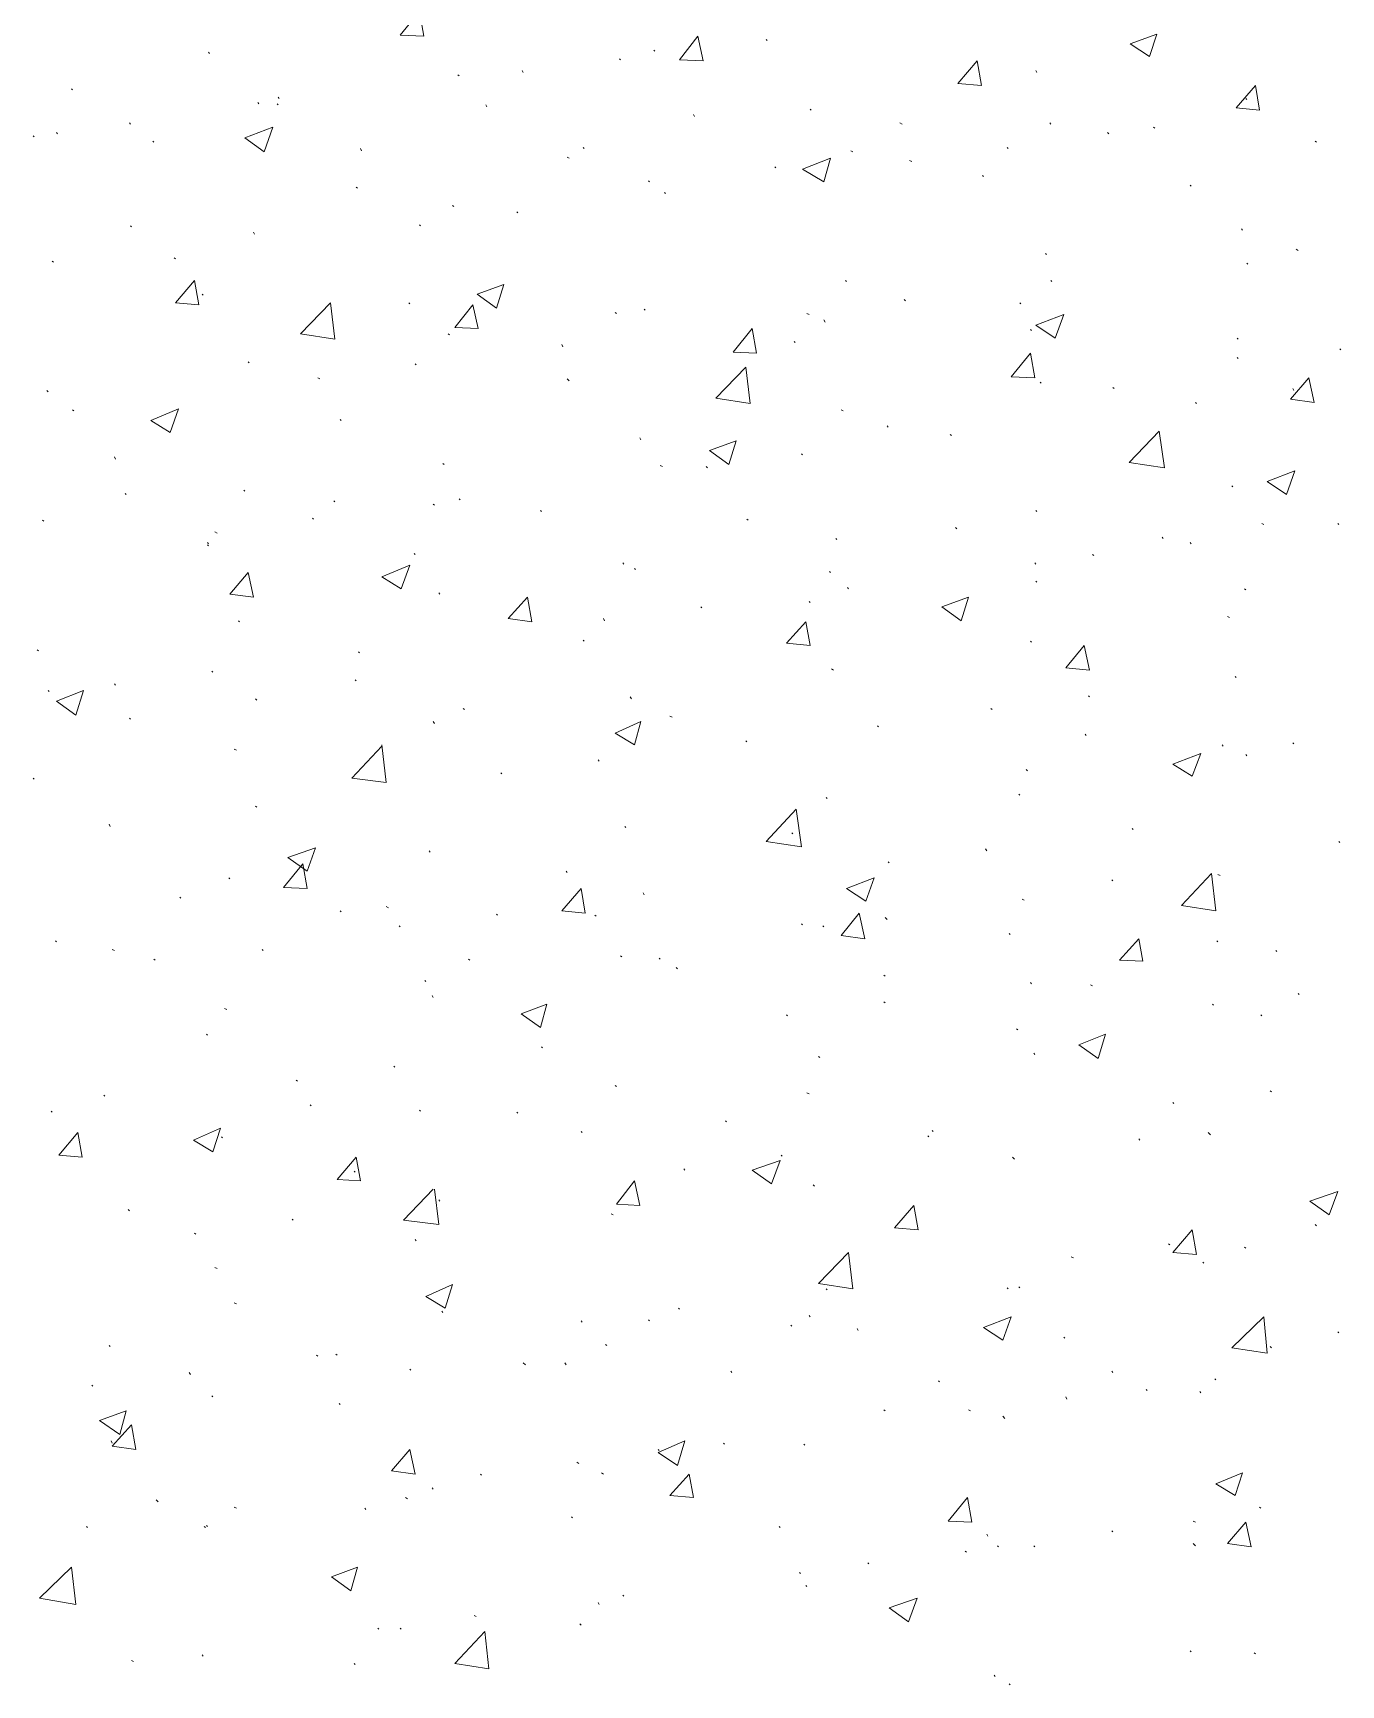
# Model space of a CAD drawing. Header units: millimetres. Extents: x 2928 to 3112, y 1220 to 1280.
# Drawn here: x 2951.351 to 2953.388, y 1255.539 to 1258.111 of the extents above; entities that cross this region are included whole.
import ezdxf

# ---------------------------------------------------------------- set-up
doc = ezdxf.new("R2010")
doc.units = ezdxf.units.MM

msp = doc.modelspace()

# ---------------------------------------------------------------- linework, layer by layer
at = {"color": 92, "linetype": 'Continuous', "lineweight": 13, "true_color": 0x00b800}
for points in [[(2951.92314, 1258.1072), (2951.95314, 1258.14386), (2951.95314, 1258.14386)], [(2951.9598, 1258.10553), (2951.95314, 1258.14386), (2951.95314, 1258.14386)], [(2951.92314, 1258.1072), (2951.9598, 1258.10553), (2951.9598, 1258.10553)], [(2952.35814, 1258.06886), (2952.38648, 1258.10553), (2952.38648, 1258.10553)], [(2952.39481, 1258.06719), (2952.38648, 1258.10553), (2952.38648, 1258.10553)], [(2953.05982, 1258.09386), (2953.10149, 1258.10886), (2953.10149, 1258.10886)], [(2953.08982, 1258.07386), (2953.10149, 1258.10886), (2953.10149, 1258.10886)], [(2951.62646, 1258.07886), (2951.6248, 1258.08053), (2951.6248, 1258.08053)], [(2952.31981, 1258.08219), (2952.31814, 1258.08386), (2952.31814, 1258.08386)], [(2952.49481, 1258.09886), (2952.49314, 1258.10053), (2952.49314, 1258.10053)], [(2953.05982, 1258.09386), (2953.08982, 1258.07386), (2953.08982, 1258.07386)], [(2952.1148, 1258.04886), (2952.11314, 1258.05219), (2952.11314, 1258.05219)], [(2952.26647, 1258.06886), (2952.26481, 1258.07053), (2952.26481, 1258.07053)], [(2952.35814, 1258.06886), (2952.39481, 1258.06719), (2952.39481, 1258.06719)], [(2952.79148, 1258.03219), (2952.82148, 1258.06719), (2952.82148, 1258.06719)], [(2952.82815, 1258.02886), (2952.82148, 1258.06719), (2952.82148, 1258.06719)], [(2952.91482, 1258.04886), (2952.91315, 1258.05219), (2952.91315, 1258.05219)], [(2952.0148, 1258.04386), (2952.01314, 1258.04553), (2952.01314, 1258.04553)], [(2952.79148, 1258.03219), (2952.82815, 1258.02886), (2952.82815, 1258.02886)], [(2953.22482, 1257.99386), (2953.25482, 1258.02886), (2953.25482, 1258.02886)], [(2953.26149, 1257.99053), (2953.25482, 1258.02886), (2953.25482, 1258.02886)], [(2951.41313, 1258.02219), (2951.41146, 1258.02386), (2951.41146, 1258.02386)], [(2951.70313, 1258.00053), (2951.70147, 1258.00219), (2951.70147, 1258.00219)], [(2951.73313, 1257.99886), (2951.73147, 1258.00053), (2951.73147, 1258.00053)], [(2951.7348, 1258.00886), (2951.73313, 1258.01053), (2951.73313, 1258.01053)], [(2953.24149, 1258.00719), (2953.23982, 1258.00886), (2953.23982, 1258.00886)], [(2952.05814, 1257.99553), (2952.05647, 1257.99886), (2952.05647, 1257.99886)], [(2952.38148, 1257.98053), (2952.37981, 1257.98386), (2952.37981, 1257.98386)], [(2952.56314, 1257.99053), (2952.56148, 1257.99219), (2952.56148, 1257.99219)], [(2953.22482, 1257.99386), (2953.26149, 1257.99053), (2953.26149, 1257.99053)], [(2951.35313, 1257.94886), (2951.35146, 1257.95053), (2951.35146, 1257.95053)], [(2951.38979, 1257.95386), (2951.38813, 1257.95553), (2951.38813, 1257.95553)], [(2951.50313, 1257.96886), (2951.50146, 1257.97053), (2951.50146, 1257.97053)], [(2951.68147, 1257.94719), (2951.7248, 1257.96386), (2951.7248, 1257.96386)], [(2951.71147, 1257.92553), (2951.7248, 1257.96386), (2951.7248, 1257.96386)], [(2952.70481, 1257.96886), (2952.70148, 1257.97053), (2952.70148, 1257.97053)], [(2952.93648, 1257.96886), (2952.93482, 1257.97053), (2952.93482, 1257.97053)], [(2953.02648, 1257.95386), (2953.02482, 1257.95553), (2953.02482, 1257.95553)], [(2953.09815, 1257.96219), (2953.09649, 1257.96386), (2953.09649, 1257.96386)], [(2951.5398, 1257.94053), (2951.53813, 1257.94219), (2951.53813, 1257.94219)], [(2951.68147, 1257.94719), (2951.71147, 1257.92553), (2951.71147, 1257.92553)], [(2951.86313, 1257.92719), (2951.86147, 1257.93053), (2951.86147, 1257.93053)], [(2952.20981, 1257.93053), (2952.20814, 1257.93219), (2952.20814, 1257.93219)], [(2952.62815, 1257.92553), (2952.62481, 1257.92719), (2952.62481, 1257.92719)], [(2952.86982, 1257.93053), (2952.86815, 1257.93219), (2952.86815, 1257.93219)], [(2953.34982, 1257.94053), (2953.34816, 1257.94219), (2953.34816, 1257.94219)], [(2952.18647, 1257.91553), (2952.18314, 1257.91719), (2952.18314, 1257.91719)], [(2952.50814, 1257.90053), (2952.50648, 1257.90219), (2952.50648, 1257.90219)], [(2952.54981, 1257.89886), (2952.59314, 1257.91553), (2952.59314, 1257.91553)], [(2952.54981, 1257.89886), (2952.58314, 1257.87886), (2952.58314, 1257.87886)], [(2952.58314, 1257.87886), (2952.59314, 1257.91553), (2952.59314, 1257.91553)], [(2952.71981, 1257.91053), (2952.71648, 1257.91219), (2952.71648, 1257.91219)], [(2952.31147, 1257.87886), (2952.30981, 1257.88053), (2952.30981, 1257.88053)], [(2952.83148, 1257.88719), (2952.82982, 1257.88886), (2952.82982, 1257.88886)], [(2953.15482, 1257.87219), (2953.15315, 1257.87386), (2953.15315, 1257.87386)], [(2951.85647, 1257.86886), (2951.8548, 1257.87053), (2951.8548, 1257.87053)], [(2952.33647, 1257.86052), (2952.33481, 1257.86219), (2952.33481, 1257.86219)], [(2952.00647, 1257.84052), (2952.0048, 1257.84219), (2952.0048, 1257.84219)], [(2952.10647, 1257.83052), (2952.1048, 1257.83219), (2952.1048, 1257.83219)], [(2951.5048, 1257.80886), (2951.50313, 1257.81052), (2951.50313, 1257.81052)], [(2951.69647, 1257.79719), (2951.6948, 1257.80052), (2951.6948, 1257.80052)], [(2951.9548, 1257.81052), (2951.95314, 1257.81219), (2951.95314, 1257.81219)], [(2953.23482, 1257.80386), (2953.23315, 1257.80552), (2953.23315, 1257.80552)], [(2953.32149, 1257.77219), (2953.31816, 1257.77386), (2953.31816, 1257.77386)], [(2951.38313, 1257.75386), (2951.38146, 1257.75552), (2951.38146, 1257.75552)], [(2951.57313, 1257.75886), (2951.57146, 1257.76052), (2951.57146, 1257.76052)], [(2952.92982, 1257.76552), (2952.92815, 1257.76719), (2952.92815, 1257.76719)], [(2953.24315, 1257.75052), (2953.24149, 1257.75219), (2953.24149, 1257.75219)], [(2951.57313, 1257.69052), (2951.60313, 1257.72552), (2951.60313, 1257.72552)], [(2951.6098, 1257.68719), (2951.60313, 1257.72552), (2951.60313, 1257.72552)], [(2952.04314, 1257.70386), (2952.0848, 1257.71886), (2952.0848, 1257.71886)], [(2952.07314, 1257.68219), (2952.0848, 1257.71886), (2952.0848, 1257.71886)], [(2952.61815, 1257.72386), (2952.61648, 1257.72552), (2952.61648, 1257.72552)], [(2952.93815, 1257.72386), (2952.93648, 1257.72552), (2952.93648, 1257.72552)], [(2951.61646, 1257.70219), (2951.6148, 1257.70386), (2951.6148, 1257.70386)], [(2952.04314, 1257.70386), (2952.07314, 1257.68219), (2952.07314, 1257.68219)], [(2952.70981, 1257.69386), (2952.70815, 1257.69552), (2952.70815, 1257.69552)], [(2951.57313, 1257.69052), (2951.6098, 1257.68719), (2951.6098, 1257.68719)], [(2951.76813, 1257.64219), (2951.8148, 1257.69052), (2951.8148, 1257.69052)], [(2951.82147, 1257.63386), (2951.8148, 1257.69052), (2951.8148, 1257.69052)], [(2951.93814, 1257.68886), (2951.93647, 1257.69052), (2951.93647, 1257.69052)], [(2952.00814, 1257.65219), (2952.03647, 1257.68719), (2952.03647, 1257.68719)], [(2952.0448, 1257.65052), (2952.03647, 1257.68719), (2952.03647, 1257.68719)], [(2952.25981, 1257.67386), (2952.25814, 1257.67552), (2952.25814, 1257.67552)], [(2952.30481, 1257.67886), (2952.30314, 1257.68052), (2952.30314, 1257.68052)], [(2952.55981, 1257.67219), (2952.55648, 1257.67386), (2952.55648, 1257.67386)], [(2952.88982, 1257.68886), (2952.88815, 1257.69052), (2952.88815, 1257.69052)], [(2952.91315, 1257.65552), (2952.95648, 1257.67219), (2952.95648, 1257.67219)], [(2952.94315, 1257.63552), (2952.95648, 1257.67219), (2952.95648, 1257.67219)], [(2951.76813, 1257.64219), (2951.82147, 1257.63386), (2951.82147, 1257.63386)], [(2951.9998, 1257.64052), (2951.99814, 1257.64219), (2951.99814, 1257.64219)], [(2952.00814, 1257.65219), (2952.0448, 1257.65052), (2952.0448, 1257.65052)], [(2952.44148, 1257.61385), (2952.47148, 1257.65052), (2952.47148, 1257.65052)], [(2952.47814, 1257.61219), (2952.47148, 1257.65052), (2952.47148, 1257.65052)], [(2952.58481, 1257.66052), (2952.58314, 1257.66386), (2952.58314, 1257.66386)], [(2952.90648, 1257.64719), (2952.90482, 1257.64886), (2952.90482, 1257.64886)], [(2952.91315, 1257.65552), (2952.94315, 1257.63552), (2952.94315, 1257.63552)], [(2952.17647, 1257.62219), (2952.17481, 1257.62552), (2952.17481, 1257.62552)], [(2952.53814, 1257.62885), (2952.53648, 1257.63052), (2952.53648, 1257.63052)], [(2953.22815, 1257.63386), (2953.22649, 1257.63552), (2953.22649, 1257.63552)], [(2953.38816, 1257.61719), (2953.38649, 1257.61885), (2953.38649, 1257.61885)], [(2951.68813, 1257.59719), (2951.68647, 1257.59885), (2951.68647, 1257.59885)], [(2951.94814, 1257.59385), (2951.94647, 1257.59552), (2951.94647, 1257.59552)], [(2952.41481, 1257.54219), (2952.46148, 1257.59052), (2952.46148, 1257.59052)], [(2952.44148, 1257.61385), (2952.47814, 1257.61219), (2952.47814, 1257.61219)], [(2952.46814, 1257.53385), (2952.46148, 1257.59052), (2952.46148, 1257.59052)], [(2952.87482, 1257.57552), (2952.90482, 1257.61219), (2952.90482, 1257.61219)], [(2952.91148, 1257.57385), (2952.90482, 1257.61219), (2952.90482, 1257.61219)], [(2953.22815, 1257.60385), (2953.22649, 1257.60552), (2953.22649, 1257.60552)], [(2951.79813, 1257.57219), (2951.7948, 1257.57385), (2951.7948, 1257.57385)], [(2952.18647, 1257.56885), (2952.18314, 1257.57219), (2952.18314, 1257.57219)], [(2952.87482, 1257.57552), (2952.91148, 1257.57385), (2952.91148, 1257.57385)], [(2952.92148, 1257.56552), (2952.91982, 1257.56719), (2952.91982, 1257.56719)], [(2953.30982, 1257.54052), (2953.33816, 1257.57385), (2953.33816, 1257.57385)], [(2953.34649, 1257.53552), (2953.33816, 1257.57385), (2953.33816, 1257.57385)], [(2951.37479, 1257.55219), (2951.37313, 1257.55385), (2951.37313, 1257.55385)], [(2952.41481, 1257.54219), (2952.46814, 1257.53385), (2952.46814, 1257.53385)], [(2953.03482, 1257.55719), (2953.03315, 1257.55885), (2953.03315, 1257.55885)], [(2953.30982, 1257.54052), (2953.34649, 1257.53552), (2953.34649, 1257.53552)], [(2953.31482, 1257.55385), (2953.31316, 1257.55719), (2953.31316, 1257.55719)], [(2951.41479, 1257.52219), (2951.41313, 1257.52385), (2951.41313, 1257.52385)], [(2951.5348, 1257.50719), (2951.57813, 1257.52552), (2951.57813, 1257.52552)], [(2951.5648, 1257.48885), (2951.57813, 1257.52552), (2951.57813, 1257.52552)], [(2952.61315, 1257.52219), (2952.60981, 1257.52385), (2952.60981, 1257.52385)], [(2953.16315, 1257.53385), (2953.16149, 1257.53552), (2953.16149, 1257.53552)], [(2951.5348, 1257.50719), (2951.5648, 1257.48885), (2951.5648, 1257.48885)], [(2951.83147, 1257.50719), (2951.8298, 1257.50885), (2951.8298, 1257.50885)], [(2952.68315, 1257.49719), (2952.68148, 1257.49885), (2952.68148, 1257.49885)], [(2953.05815, 1257.44219), (2953.10482, 1257.49052), (2953.10482, 1257.49052)], [(2953.11315, 1257.43385), (2953.10482, 1257.49052), (2953.10482, 1257.49052)], [(2952.29814, 1257.47719), (2952.29647, 1257.48052), (2952.29647, 1257.48052)], [(2952.40481, 1257.46052), (2952.44648, 1257.47552), (2952.44648, 1257.47552)], [(2952.40481, 1257.46052), (2952.43481, 1257.43885), (2952.43481, 1257.43885)], [(2952.43481, 1257.43885), (2952.44648, 1257.47552), (2952.44648, 1257.47552)], [(2952.78148, 1257.48385), (2952.77981, 1257.48552), (2952.77981, 1257.48552)], [(2951.4798, 1257.44719), (2951.47813, 1257.45052), (2951.47813, 1257.45052)], [(2951.99147, 1257.43885), (2951.9898, 1257.44052), (2951.9898, 1257.44052)], [(2952.33147, 1257.43552), (2952.32814, 1257.43719), (2952.32814, 1257.43719)], [(2952.40148, 1257.43385), (2952.39981, 1257.43552), (2952.39981, 1257.43552)], [(2952.54981, 1257.45385), (2952.54814, 1257.45552), (2952.54814, 1257.45552)], [(2953.05815, 1257.44219), (2953.11315, 1257.43385), (2953.11315, 1257.43385)], [(2953.27315, 1257.41219), (2953.31649, 1257.42885), (2953.31649, 1257.42885)], [(2953.27315, 1257.41219), (2953.30316, 1257.39218), (2953.30316, 1257.39218)], [(2953.30316, 1257.39218), (2953.31649, 1257.42885), (2953.31649, 1257.42885)], [(2951.49646, 1257.39218), (2951.4948, 1257.39385), (2951.4948, 1257.39385)], [(2951.68147, 1257.39719), (2951.6798, 1257.39885), (2951.6798, 1257.39885)], [(2952.01647, 1257.38385), (2952.0148, 1257.38552), (2952.0148, 1257.38552)], [(2953.21982, 1257.40385), (2953.21815, 1257.40552), (2953.21815, 1257.40552)], [(2951.82147, 1257.38052), (2951.8198, 1257.38218), (2951.8198, 1257.38218)], [(2951.97647, 1257.37552), (2951.9748, 1257.37718), (2951.9748, 1257.37718)], [(2952.14314, 1257.36552), (2952.14147, 1257.36718), (2952.14147, 1257.36718)], [(2952.91482, 1257.36552), (2952.91315, 1257.36718), (2952.91315, 1257.36718)], [(2951.36813, 1257.35052), (2951.36646, 1257.35218), (2951.36646, 1257.35218)], [(2951.63813, 1257.33218), (2951.6348, 1257.33385), (2951.6348, 1257.33385)], [(2951.78813, 1257.35385), (2951.78647, 1257.35552), (2951.78647, 1257.35552)], [(2952.46481, 1257.35218), (2952.46314, 1257.35385), (2952.46314, 1257.35385)], [(2952.78981, 1257.33885), (2952.78815, 1257.34052), (2952.78815, 1257.34052)], [(2953.26815, 1257.34552), (2953.26482, 1257.34718), (2953.26482, 1257.34718)], [(2953.38482, 1257.34552), (2953.38316, 1257.34718), (2953.38316, 1257.34718)], [(2951.6248, 1257.31552), (2951.62313, 1257.31718), (2951.62313, 1257.31718)], [(2951.6248, 1257.31218), (2951.62313, 1257.31385), (2951.62313, 1257.31385)], [(2952.60315, 1257.32218), (2952.60148, 1257.32385), (2952.60148, 1257.32385)], [(2953.11149, 1257.32385), (2953.10982, 1257.32552), (2953.10982, 1257.32552)], [(2953.15482, 1257.31552), (2953.15315, 1257.31718), (2953.15315, 1257.31718)], [(2951.8948, 1257.26385), (2951.93814, 1257.28218), (2951.93814, 1257.28218)], [(2951.9248, 1257.24552), (2951.93814, 1257.28218), (2951.93814, 1257.28218)], [(2951.94647, 1257.29885), (2951.9448, 1257.30052), (2951.9448, 1257.30052)], [(2952.27147, 1257.28385), (2952.26981, 1257.28552), (2952.26981, 1257.28552)], [(2952.91315, 1257.28385), (2952.91148, 1257.28552), (2952.91148, 1257.28552)], [(2953.00315, 1257.29718), (2953.00148, 1257.29885), (2953.00148, 1257.29885)], [(2951.65813, 1257.23718), (2951.68647, 1257.27052), (2951.68647, 1257.27052)], [(2951.6948, 1257.23218), (2951.68647, 1257.27052), (2951.68647, 1257.27052)], [(2951.8948, 1257.26385), (2951.9248, 1257.24552), (2951.9248, 1257.24552)], [(2952.28981, 1257.27552), (2952.28814, 1257.27718), (2952.28814, 1257.27718)], [(2952.59314, 1257.27052), (2952.59148, 1257.27218), (2952.59148, 1257.27218)], [(2952.91482, 1257.25552), (2952.91315, 1257.25718), (2952.91315, 1257.25718)], [(2951.65813, 1257.23718), (2951.6948, 1257.23218), (2951.6948, 1257.23218)], [(2951.9848, 1257.23718), (2951.98314, 1257.23885), (2951.98314, 1257.23885)], [(2952.09147, 1257.19885), (2952.12147, 1257.23218), (2952.12147, 1257.23218)], [(2952.12814, 1257.19385), (2952.12147, 1257.23218), (2952.12147, 1257.23218)], [(2952.62148, 1257.24552), (2952.61981, 1257.24718), (2952.61981, 1257.24718)], [(2952.76648, 1257.21718), (2952.80815, 1257.23218), (2952.80815, 1257.23218)], [(2952.79648, 1257.19552), (2952.80815, 1257.23218), (2952.80815, 1257.23218)], [(2953.23982, 1257.24385), (2953.23815, 1257.24552), (2953.23815, 1257.24552)], [(2952.39314, 1257.21552), (2952.39148, 1257.21718), (2952.39148, 1257.21718)], [(2952.56148, 1257.22385), (2952.55981, 1257.22552), (2952.55981, 1257.22552)], [(2952.76648, 1257.21718), (2952.79648, 1257.19552), (2952.79648, 1257.19552)], [(2951.67313, 1257.19385), (2951.67147, 1257.19552), (2951.67147, 1257.19552)], [(2952.09147, 1257.19885), (2952.12814, 1257.19385), (2952.12814, 1257.19385)], [(2952.24147, 1257.19552), (2952.23981, 1257.19885), (2952.23981, 1257.19885)], [(2952.52481, 1257.16051), (2952.55481, 1257.19385), (2952.55481, 1257.19385)], [(2952.56148, 1257.15718), (2952.55481, 1257.19385), (2952.55481, 1257.19385)], [(2953.21482, 1257.20052), (2953.21149, 1257.20218), (2953.21149, 1257.20218)], [(2952.20981, 1257.16385), (2952.20814, 1257.16552), (2952.20814, 1257.16552)], [(2952.52481, 1257.16051), (2952.56148, 1257.15718), (2952.56148, 1257.15718)], [(2952.90648, 1257.16218), (2952.90482, 1257.16385), (2952.90482, 1257.16385)], [(2952.95982, 1257.12218), (2952.98815, 1257.15718), (2952.98815, 1257.15718)], [(2952.99648, 1257.11885), (2952.98815, 1257.15718), (2952.98815, 1257.15718)], [(2951.35979, 1257.14885), (2951.35813, 1257.15051), (2951.35813, 1257.15051)], [(2951.8598, 1257.14551), (2951.85813, 1257.14718), (2951.85813, 1257.14718)], [(2951.63146, 1257.11551), (2951.6298, 1257.11718), (2951.6298, 1257.11718)], [(2951.8548, 1257.10218), (2951.85313, 1257.10385), (2951.85313, 1257.10385)], [(2952.59815, 1257.11885), (2952.59481, 1257.12051), (2952.59481, 1257.12051)], [(2952.95982, 1257.12218), (2952.99648, 1257.11885), (2952.99648, 1257.11885)], [(2953.22482, 1257.10718), (2953.22315, 1257.10885), (2953.22315, 1257.10885)], [(2951.37646, 1257.08551), (2951.37479, 1257.08718), (2951.37479, 1257.08718)], [(2951.38813, 1257.07051), (2951.4298, 1257.08718), (2951.4298, 1257.08718)], [(2951.41813, 1257.04885), (2951.4298, 1257.08718), (2951.4298, 1257.08718)], [(2951.4798, 1257.09551), (2951.47813, 1257.09718), (2951.47813, 1257.09718)], [(2952.28314, 1257.07385), (2952.28147, 1257.07718), (2952.28147, 1257.07718)], [(2952.99648, 1257.07718), (2952.99482, 1257.07885), (2952.99482, 1257.07885)], [(2951.38813, 1257.07051), (2951.41813, 1257.04885), (2951.41813, 1257.04885)], [(2951.6998, 1257.07218), (2951.69813, 1257.07385), (2951.69813, 1257.07385)], [(2952.02314, 1257.05718), (2952.02147, 1257.05885), (2952.02147, 1257.05885)], [(2952.84482, 1257.05718), (2952.84315, 1257.05885), (2952.84315, 1257.05885)], [(2951.50313, 1257.04218), (2951.50146, 1257.04385), (2951.50146, 1257.04385)], [(2951.97647, 1257.03551), (2951.9748, 1257.03885), (2951.9748, 1257.03885)], [(2952.25814, 1257.02051), (2952.29814, 1257.03885), (2952.29814, 1257.03885)], [(2952.28814, 1257.00218), (2952.29814, 1257.03885), (2952.29814, 1257.03885)], [(2952.34647, 1257.04551), (2952.34314, 1257.04718), (2952.34314, 1257.04718)], [(2952.66815, 1257.03051), (2952.66648, 1257.03218), (2952.66648, 1257.03218)], [(2951.84813, 1256.95051), (2951.8948, 1257.00051), (2951.8948, 1257.00051)], [(2951.90147, 1256.94385), (2951.8948, 1257.00218), (2951.8948, 1257.00218)], [(2952.25814, 1257.02051), (2952.28814, 1257.00218), (2952.28814, 1257.00218)], [(2952.46314, 1257.00718), (2952.46148, 1257.00885), (2952.46148, 1257.00885)], [(2952.99148, 1257.01718), (2952.98982, 1257.01885), (2952.98982, 1257.01885)], [(2953.20482, 1257.00051), (2953.20315, 1257.00218), (2953.20315, 1257.00218)], [(2953.31482, 1257.00385), (2953.31316, 1257.00551), (2953.31316, 1257.00551)], [(2951.66813, 1256.99385), (2951.6648, 1256.99551), (2951.6648, 1256.99551)], [(2952.23314, 1256.97718), (2952.23147, 1256.97885), (2952.23147, 1256.97885)], [(2953.12649, 1256.97218), (2953.16982, 1256.98885), (2953.16982, 1256.98885)], [(2953.12649, 1256.97218), (2953.15649, 1256.95385), (2953.15649, 1256.95385)], [(2953.15649, 1256.95385), (2953.16982, 1256.98885), (2953.16982, 1256.98885)], [(2953.24149, 1256.98551), (2953.23982, 1256.98718), (2953.23982, 1256.98718)], [(2951.35313, 1256.94885), (2951.35146, 1256.95051), (2951.35146, 1256.95051)], [(2951.84813, 1256.95051), (2951.90147, 1256.94385), (2951.90147, 1256.94385)], [(2952.08147, 1256.95718), (2952.0798, 1256.95885), (2952.0798, 1256.95885)], [(2952.89982, 1256.96218), (2952.89815, 1256.96385), (2952.89815, 1256.96385)], [(2952.58814, 1256.91884), (2952.58648, 1256.92051), (2952.58648, 1256.92051)], [(2952.88815, 1256.92384), (2952.88648, 1256.92551), (2952.88648, 1256.92551)], [(2951.6998, 1256.90551), (2951.69813, 1256.90718), (2951.69813, 1256.90718)], [(2952.49314, 1256.85218), (2952.53981, 1256.90218), (2952.53981, 1256.90218)], [(2952.54814, 1256.84384), (2952.53981, 1256.90218), (2952.53981, 1256.90218)], [(2951.47146, 1256.87551), (2951.4698, 1256.87884), (2951.4698, 1256.87884)], [(2952.27481, 1256.87384), (2952.27314, 1256.87551), (2952.27314, 1256.87551)], [(2953.06482, 1256.87051), (2953.06315, 1256.87218), (2953.06315, 1256.87218)], [(2952.49314, 1256.85218), (2952.54814, 1256.84384), (2952.54814, 1256.84384)], [(2952.53481, 1256.86384), (2952.53314, 1256.86551), (2952.53314, 1256.86551)], [(2953.38649, 1256.85051), (2953.38482, 1256.85218), (2953.38482, 1256.85218)], [(2951.74147, 1256.78051), (2951.77147, 1256.81718), (2951.77147, 1256.81718)], [(2951.74813, 1256.82718), (2951.79147, 1256.84218), (2951.79147, 1256.84218)], [(2951.74813, 1256.82718), (2951.77813, 1256.80551), (2951.77813, 1256.80551)], [(2951.77813, 1256.77884), (2951.77147, 1256.81718), (2951.77147, 1256.81718)], [(2951.77813, 1256.80551), (2951.79147, 1256.84218), (2951.79147, 1256.84218)], [(2951.9698, 1256.83551), (2951.96814, 1256.83718), (2951.96814, 1256.83718)], [(2952.68481, 1256.81884), (2952.68315, 1256.82051), (2952.68315, 1256.82051)], [(2952.83648, 1256.83718), (2952.83482, 1256.84051), (2952.83482, 1256.84051)], [(2951.65813, 1256.79384), (2951.65646, 1256.79551), (2951.65646, 1256.79551)], [(2952.18314, 1256.80384), (2952.18147, 1256.80551), (2952.18147, 1256.80551)], [(2952.61815, 1256.77884), (2952.66148, 1256.79551), (2952.66148, 1256.79551)], [(2952.64815, 1256.75884), (2952.66148, 1256.79551), (2952.66148, 1256.79551)], [(2953.03315, 1256.79051), (2953.03148, 1256.79218), (2953.03148, 1256.79218)], [(2953.13982, 1256.75218), (2953.18649, 1256.80218), (2953.18649, 1256.80218)], [(2953.19315, 1256.74384), (2953.18649, 1256.80218), (2953.18649, 1256.80218)], [(2953.19982, 1256.79884), (2953.19649, 1256.80051), (2953.19649, 1256.80051)], [(2951.74147, 1256.78051), (2951.77813, 1256.77884), (2951.77813, 1256.77884)], [(2952.17481, 1256.74384), (2952.20481, 1256.77884), (2952.20481, 1256.77884)], [(2952.21147, 1256.74051), (2952.20481, 1256.77884), (2952.20481, 1256.77884)], [(2952.30314, 1256.76884), (2952.30147, 1256.77218), (2952.30147, 1256.77218)], [(2952.61815, 1256.77884), (2952.64815, 1256.75884), (2952.64815, 1256.75884)], [(2951.58146, 1256.76384), (2951.5798, 1256.76551), (2951.5798, 1256.76551)], [(2951.83147, 1256.74218), (2951.8298, 1256.74384), (2951.8298, 1256.74384)], [(2951.9048, 1256.74884), (2951.90147, 1256.75051), (2951.90147, 1256.75051)], [(2952.17481, 1256.74384), (2952.21147, 1256.74051), (2952.21147, 1256.74051)], [(2952.60981, 1256.70551), (2952.63815, 1256.74051), (2952.63815, 1256.74051)], [(2952.64648, 1256.70051), (2952.63815, 1256.74051), (2952.63815, 1256.74051)], [(2952.89482, 1256.76051), (2952.89148, 1256.76218), (2952.89148, 1256.76218)], [(2953.13982, 1256.75218), (2953.19315, 1256.74384), (2953.19315, 1256.74384)], [(2951.92314, 1256.71884), (2951.92147, 1256.72051), (2951.92147, 1256.72051)], [(2952.0748, 1256.73718), (2952.07314, 1256.73884), (2952.07314, 1256.73884)], [(2952.22814, 1256.73551), (2952.22647, 1256.73718), (2952.22647, 1256.73718)], [(2952.54981, 1256.72218), (2952.54814, 1256.72384), (2952.54814, 1256.72384)], [(2952.58314, 1256.71884), (2952.58148, 1256.72051), (2952.58148, 1256.72051)], [(2952.68148, 1256.73051), (2952.67815, 1256.73384), (2952.67815, 1256.73384)], [(2951.38813, 1256.69551), (2951.38646, 1256.69718), (2951.38646, 1256.69718)], [(2952.60981, 1256.70551), (2952.64648, 1256.70051), (2952.64648, 1256.70051)], [(2952.87315, 1256.70718), (2952.87148, 1256.70884), (2952.87148, 1256.70884)], [(2953.04315, 1256.66717), (2953.07315, 1256.70051), (2953.07315, 1256.70051)], [(2953.07982, 1256.66551), (2953.07315, 1256.70051), (2953.07315, 1256.70051)], [(2953.19649, 1256.69551), (2953.19482, 1256.69718), (2953.19482, 1256.69718)], [(2951.47813, 1256.68217), (2951.4748, 1256.68384), (2951.4748, 1256.68384)], [(2951.54146, 1256.66717), (2951.5398, 1256.66884), (2951.5398, 1256.66884)], [(2951.7098, 1256.68217), (2951.70813, 1256.68384), (2951.70813, 1256.68384)], [(2952.03147, 1256.66717), (2952.0298, 1256.66884), (2952.0298, 1256.66884)], [(2952.26814, 1256.67217), (2952.26647, 1256.67384), (2952.26647, 1256.67384)], [(2952.32814, 1256.66884), (2952.32647, 1256.67051), (2952.32647, 1256.67051)], [(2953.04315, 1256.66717), (2953.07982, 1256.66551), (2953.07982, 1256.66551)], [(2953.28815, 1256.68051), (2953.28649, 1256.68217), (2953.28649, 1256.68217)], [(2952.35481, 1256.65384), (2952.35314, 1256.65551), (2952.35314, 1256.65551)], [(2952.67815, 1256.64217), (2952.67648, 1256.64384), (2952.67648, 1256.64384)], [(2951.96314, 1256.63384), (2951.96147, 1256.63551), (2951.96147, 1256.63551)], [(2951.9748, 1256.60884), (2951.97314, 1256.61217), (2951.97314, 1256.61217)], [(2952.90648, 1256.63051), (2952.90482, 1256.63217), (2952.90482, 1256.63217)], [(2953.00148, 1256.62717), (2952.99815, 1256.62884), (2952.99815, 1256.62884)], [(2953.32316, 1256.61384), (2953.32149, 1256.61551), (2953.32149, 1256.61551)], [(2951.65313, 1256.59051), (2951.6498, 1256.59217), (2951.6498, 1256.59217)], [(2952.11147, 1256.58384), (2952.15147, 1256.59884), (2952.15147, 1256.59884)], [(2952.14147, 1256.56217), (2952.15147, 1256.59884), (2952.15147, 1256.59884)], [(2952.67815, 1256.60051), (2952.67648, 1256.60217), (2952.67648, 1256.60217)], [(2953.18982, 1256.59717), (2953.18815, 1256.59884), (2953.18815, 1256.59884)], [(2952.11147, 1256.58384), (2952.14147, 1256.56217), (2952.14147, 1256.56217)], [(2952.52648, 1256.58051), (2952.52481, 1256.58217), (2952.52481, 1256.58217)], [(2952.88482, 1256.55884), (2952.88315, 1256.56051), (2952.88315, 1256.56051)], [(2953.26482, 1256.58051), (2953.26315, 1256.58217), (2953.26315, 1256.58217)], [(2951.62313, 1256.55051), (2951.62146, 1256.55217), (2951.62146, 1256.55217)], [(2952.97982, 1256.53551), (2953.02148, 1256.55217), (2953.02148, 1256.55217)], [(2952.97982, 1256.53551), (2953.00982, 1256.51384), (2953.00982, 1256.51384)], [(2953.00982, 1256.51384), (2953.02148, 1256.55217), (2953.02148, 1256.55217)], [(2952.14481, 1256.53051), (2952.14314, 1256.53217), (2952.14314, 1256.53217)], [(2952.57648, 1256.51551), (2952.57481, 1256.51717), (2952.57481, 1256.51717)], [(2952.91148, 1256.52051), (2952.90982, 1256.52217), (2952.90982, 1256.52217)], [(2951.9148, 1256.50051), (2951.91314, 1256.50217), (2951.91314, 1256.50217)], [(2951.46313, 1256.4555), (2951.46146, 1256.45717), (2951.46146, 1256.45717)], [(2951.76313, 1256.47884), (2951.76147, 1256.48051), (2951.76147, 1256.48051)], [(2952.25981, 1256.47051), (2952.25814, 1256.47217), (2952.25814, 1256.47217)], [(2952.55981, 1256.45884), (2952.55648, 1256.4605), (2952.55648, 1256.4605)], [(2953.27982, 1256.46217), (2953.27815, 1256.46384), (2953.27815, 1256.46384)], [(2951.38146, 1256.4305), (2951.37979, 1256.43217), (2951.37979, 1256.43217)], [(2951.7848, 1256.4405), (2951.78313, 1256.44217), (2951.78313, 1256.44217)], [(2951.9548, 1256.43217), (2951.95314, 1256.43384), (2951.95314, 1256.43384)], [(2953.12815, 1256.44384), (2953.12649, 1256.4455), (2953.12649, 1256.4455)], [(2952.10647, 1256.42884), (2952.1048, 1256.4305), (2952.1048, 1256.4305)], [(2952.43148, 1256.4155), (2952.42981, 1256.41717), (2952.42981, 1256.41717)], [(2951.39146, 1256.36384), (2951.42146, 1256.39884), (2951.42146, 1256.39884)], [(2951.42813, 1256.3605), (2951.42146, 1256.39884), (2951.42146, 1256.39884)], [(2951.60146, 1256.38717), (2951.64313, 1256.4055), (2951.64313, 1256.4055)], [(2951.60146, 1256.38717), (2951.63146, 1256.36884), (2951.63146, 1256.36884)], [(2951.63146, 1256.36884), (2951.64313, 1256.4055), (2951.64313, 1256.4055)], [(2951.64646, 1256.3905), (2951.6448, 1256.39217), (2951.6448, 1256.39217)], [(2952.20647, 1256.39884), (2952.20481, 1256.4005), (2952.20481, 1256.4005)], [(2952.74648, 1256.39217), (2952.74481, 1256.39384), (2952.74481, 1256.39384)], [(2952.75315, 1256.4005), (2952.75148, 1256.40217), (2952.75148, 1256.40217)], [(2953.07482, 1256.38717), (2953.07315, 1256.38884), (2953.07315, 1256.38884)], [(2953.18482, 1256.3955), (2953.18149, 1256.39884), (2953.18149, 1256.39884)], [(2951.39146, 1256.36384), (2951.42813, 1256.3605), (2951.42813, 1256.3605)], [(2951.8248, 1256.3255), (2951.8548, 1256.3605), (2951.8548, 1256.3605)], [(2951.86147, 1256.32384), (2951.8548, 1256.3605), (2951.8548, 1256.3605)], [(2952.47148, 1256.3405), (2952.51481, 1256.3555), (2952.51481, 1256.3555)], [(2952.50148, 1256.31884), (2952.51481, 1256.3555), (2952.51481, 1256.3555)], [(2952.51814, 1256.36217), (2952.51648, 1256.36384), (2952.51648, 1256.36384)], [(2952.87982, 1256.35717), (2952.87648, 1256.3605), (2952.87648, 1256.3605)], [(2951.85313, 1256.33717), (2951.85147, 1256.33884), (2951.85147, 1256.33884)], [(2952.36648, 1256.3405), (2952.36481, 1256.34217), (2952.36481, 1256.34217)], [(2952.47148, 1256.3405), (2952.50148, 1256.31884), (2952.50148, 1256.31884)], [(2951.8248, 1256.3255), (2951.86147, 1256.32384), (2951.86147, 1256.32384)], [(2951.92814, 1256.26217), (2951.9748, 1256.3105), (2951.9748, 1256.3105)], [(2951.98314, 1256.2555), (2951.97647, 1256.3105), (2951.97647, 1256.3105)], [(2952.25981, 1256.28717), (2952.28814, 1256.32384), (2952.28814, 1256.32384)], [(2952.29647, 1256.2855), (2952.28814, 1256.32384), (2952.28814, 1256.32384)], [(2952.56814, 1256.3155), (2952.56648, 1256.31717), (2952.56648, 1256.31717)], [(2953.33982, 1256.29217), (2953.38316, 1256.30717), (2953.38316, 1256.30717)], [(2953.36982, 1256.2705), (2953.38316, 1256.30717), (2953.38316, 1256.30717)], [(2951.50146, 1256.27717), (2951.4998, 1256.27884), (2951.4998, 1256.27884)], [(2951.9848, 1256.29217), (2951.98314, 1256.29384), (2951.98314, 1256.29384)], [(2952.25981, 1256.28717), (2952.29647, 1256.2855), (2952.29647, 1256.2855)], [(2952.69315, 1256.2505), (2952.72315, 1256.2855), (2952.72315, 1256.2855)], [(2952.72981, 1256.24717), (2952.72315, 1256.2855), (2952.72315, 1256.2855)], [(2953.33982, 1256.29217), (2953.36982, 1256.2705), (2953.36982, 1256.2705)], [(2951.75647, 1256.26217), (2951.7548, 1256.26384), (2951.7548, 1256.26384)], [(2951.92814, 1256.26217), (2951.98314, 1256.2555), (2951.98314, 1256.2555)], [(2952.25481, 1256.2705), (2952.25147, 1256.27217), (2952.25147, 1256.27217)], [(2953.34982, 1256.25384), (2953.34816, 1256.2555), (2953.34816, 1256.2555)], [(2951.6048, 1256.2405), (2951.60313, 1256.24217), (2951.60313, 1256.24217)], [(2951.94814, 1256.2305), (2951.94647, 1256.23217), (2951.94647, 1256.23217)], [(2952.69315, 1256.2505), (2952.72981, 1256.24717), (2952.72981, 1256.24717)], [(2953.12649, 1256.21217), (2953.15649, 1256.24717), (2953.15649, 1256.24717)], [(2953.16315, 1256.20883), (2953.15649, 1256.24717), (2953.15649, 1256.24717)], [(2952.57481, 1256.16383), (2952.62148, 1256.21217), (2952.62148, 1256.21217)], [(2952.62815, 1256.1555), (2952.62148, 1256.21217), (2952.62148, 1256.21217)], [(2952.97148, 1256.20383), (2952.96815, 1256.2055), (2952.96815, 1256.2055)], [(2953.12149, 1256.22383), (2953.11982, 1256.2255), (2953.11982, 1256.2255)], [(2953.12649, 1256.21217), (2953.16315, 1256.20883), (2953.16315, 1256.20883)], [(2953.23982, 1256.21883), (2953.23815, 1256.2205), (2953.23815, 1256.2205)], [(2951.63813, 1256.18717), (2951.6348, 1256.18883), (2951.6348, 1256.18883)], [(2953.17482, 1256.1955), (2953.17315, 1256.19717), (2953.17315, 1256.19717)], [(2951.96314, 1256.14383), (2952.0048, 1256.16217), (2952.0048, 1256.16217)], [(2951.99314, 1256.1255), (2952.0048, 1256.16217), (2952.0048, 1256.16217)], [(2952.57481, 1256.16383), (2952.62815, 1256.1555), (2952.62815, 1256.1555)], [(2952.58814, 1256.15383), (2952.58648, 1256.1555), (2952.58648, 1256.1555)], [(2952.86982, 1256.1555), (2952.86815, 1256.15717), (2952.86815, 1256.15717)], [(2952.88815, 1256.15717), (2952.88648, 1256.15883), (2952.88648, 1256.15883)], [(2951.66813, 1256.13217), (2951.6648, 1256.13383), (2951.6648, 1256.13383)], [(2951.96314, 1256.14383), (2951.99314, 1256.1255), (2951.99314, 1256.1255)], [(2952.35814, 1256.12383), (2952.35647, 1256.1255), (2952.35647, 1256.1255)], [(2951.9898, 1256.11883), (2951.98814, 1256.1205), (2951.98814, 1256.1205)], [(2952.20647, 1256.10383), (2952.20481, 1256.1055), (2952.20481, 1256.1055)], [(2952.31147, 1256.1055), (2952.30981, 1256.10717), (2952.30981, 1256.10717)], [(2952.53314, 1256.09717), (2952.53148, 1256.09883), (2952.53148, 1256.09883)], [(2952.56148, 1256.11217), (2952.55981, 1256.11383), (2952.55981, 1256.11383)], [(2952.83148, 1256.0955), (2952.87482, 1256.11217), (2952.87482, 1256.11217)], [(2952.86148, 1256.0755), (2952.87482, 1256.11217), (2952.87482, 1256.11217)], [(2953.21815, 1256.06383), (2953.26815, 1256.11217), (2953.26815, 1256.11217)], [(2953.27315, 1256.0555), (2953.26815, 1256.11217), (2953.26815, 1256.11217)], [(2952.63648, 1256.0905), (2952.63481, 1256.09383), (2952.63481, 1256.09383)], [(2952.83148, 1256.0955), (2952.86148, 1256.0755), (2952.86148, 1256.0755)], [(2952.95815, 1256.07883), (2952.95648, 1256.0805), (2952.95648, 1256.0805)], [(2953.38482, 1256.08717), (2953.38316, 1256.08883), (2953.38316, 1256.08883)], [(2951.47146, 1256.0655), (2951.4698, 1256.06717), (2951.4698, 1256.06717)], [(2951.7948, 1256.0505), (2951.79313, 1256.05217), (2951.79313, 1256.05217)], [(2951.8248, 1256.05217), (2951.82313, 1256.05383), (2951.82313, 1256.05383)], [(2952.24481, 1256.06717), (2952.24314, 1256.06883), (2952.24314, 1256.06883)], [(2953.21815, 1256.06383), (2953.27315, 1256.0555), (2953.27315, 1256.0555)], [(2953.27982, 1256.06383), (2953.27815, 1256.0655), (2953.27815, 1256.0655)], [(2951.59646, 1256.02217), (2951.5948, 1256.0255), (2951.5948, 1256.0255)], [(2951.9398, 1256.02883), (2951.93814, 1256.0305), (2951.93814, 1256.0305)], [(2952.11814, 1256.03717), (2952.1148, 1256.0405), (2952.1148, 1256.0405)], [(2952.18147, 1256.03717), (2952.17981, 1256.0405), (2952.17981, 1256.0405)], [(2952.43981, 1256.0255), (2952.43814, 1256.02717), (2952.43814, 1256.02717)], [(2953.03315, 1256.0255), (2953.03148, 1256.02717), (2953.03148, 1256.02717)], [(2951.4448, 1256.00383), (2951.44313, 1256.0055), (2951.44313, 1256.0055)], [(2952.76315, 1256.0105), (2952.76148, 1256.01217), (2952.76148, 1256.01217)], [(2953.08649, 1255.99717), (2953.08482, 1255.99883), (2953.08482, 1255.99883)], [(2953.16982, 1255.99383), (2953.16815, 1255.9955), (2953.16815, 1255.9955)], [(2953.19315, 1256.01383), (2953.19149, 1256.0155), (2953.19149, 1256.0155)], [(2951.63146, 1255.98716), (2951.6298, 1255.98883), (2951.6298, 1255.98883)], [(2951.8298, 1255.9755), (2951.82813, 1255.97716), (2951.82813, 1255.97716)], [(2952.96148, 1255.98383), (2952.95982, 1255.98716), (2952.95982, 1255.98716)], [(2951.4548, 1255.9505), (2951.49646, 1255.9655), (2951.49646, 1255.9655)], [(2951.4548, 1255.9505), (2951.48646, 1255.92883), (2951.48646, 1255.92883)], [(2951.4748, 1255.9105), (2951.5048, 1255.94383), (2951.5048, 1255.94383)], [(2951.48646, 1255.92883), (2951.49646, 1255.9655), (2951.49646, 1255.9655)], [(2951.51146, 1255.9055), (2951.5048, 1255.94383), (2951.5048, 1255.94383)], [(2952.67815, 1255.9655), (2952.67648, 1255.96716), (2952.67648, 1255.96716)], [(2952.81148, 1255.9655), (2952.80815, 1255.96716), (2952.80815, 1255.96716)], [(2952.86482, 1255.95383), (2952.86148, 1255.95716), (2952.86148, 1255.95716)], [(2951.4748, 1255.9155), (2951.47313, 1255.91883), (2951.47313, 1255.91883)], [(2952.32481, 1255.9005), (2952.36648, 1255.91883), (2952.36648, 1255.91883)], [(2952.35481, 1255.8805), (2952.36648, 1255.91883), (2952.36648, 1255.91883)], [(2951.4748, 1255.9105), (2951.51146, 1255.9055), (2951.51146, 1255.9055)], [(2951.9098, 1255.87216), (2951.93814, 1255.9055), (2951.93814, 1255.9055)], [(2951.94647, 1255.86716), (2951.93814, 1255.9055), (2951.93814, 1255.9055)], [(2952.32647, 1255.90383), (2952.32481, 1255.9055), (2952.32481, 1255.9055)], [(2952.32481, 1255.9005), (2952.35481, 1255.8805), (2952.35481, 1255.8805)], [(2952.42814, 1255.91383), (2952.42648, 1255.9155), (2952.42648, 1255.9155)], [(2952.55314, 1255.91216), (2952.55148, 1255.91383), (2952.55148, 1255.91383)], [(2951.9098, 1255.87216), (2951.94647, 1255.86716), (2951.94647, 1255.86716)], [(2952.0498, 1255.8655), (2952.04814, 1255.86716), (2952.04814, 1255.86716)], [(2952.20147, 1255.88383), (2952.19814, 1255.8855), (2952.19814, 1255.8855)], [(2952.23981, 1255.86716), (2952.23647, 1255.86883), (2952.23647, 1255.86883)], [(2952.34314, 1255.83383), (2952.37314, 1255.86716), (2952.37314, 1255.86716)], [(2952.37981, 1255.8305), (2952.37314, 1255.86716), (2952.37314, 1255.86716)], [(2953.19315, 1255.85216), (2953.23482, 1255.86883), (2953.23482, 1255.86883)], [(2953.22315, 1255.83383), (2953.23482, 1255.86883), (2953.23482, 1255.86883)], [(2951.9748, 1255.84383), (2951.97314, 1255.8455), (2951.97314, 1255.8455)], [(2953.19315, 1255.85216), (2953.22315, 1255.83383), (2953.22315, 1255.83383)], [(2951.54646, 1255.82383), (2951.54313, 1255.82716), (2951.54313, 1255.82716)], [(2951.66813, 1255.81383), (2951.6648, 1255.8155), (2951.6648, 1255.8155)], [(2951.9348, 1255.82883), (2951.93147, 1255.8305), (2951.93147, 1255.8305)], [(2952.34314, 1255.83383), (2952.37981, 1255.8305), (2952.37981, 1255.8305)], [(2952.77648, 1255.79383), (2952.80648, 1255.8305), (2952.80648, 1255.8305)], [(2952.81315, 1255.79216), (2952.80648, 1255.8305), (2952.80648, 1255.8305)], [(2953.26315, 1255.81383), (2953.26149, 1255.8155), (2953.26149, 1255.8155)], [(2951.8698, 1255.81216), (2951.86813, 1255.81383), (2951.86813, 1255.81383)], [(2952.19147, 1255.79883), (2952.18981, 1255.8005), (2952.18981, 1255.8005)], [(2952.77648, 1255.79383), (2952.81315, 1255.79216), (2952.81315, 1255.79216)], [(2953.16149, 1255.79216), (2953.15815, 1255.79383), (2953.15815, 1255.79383)], [(2953.21149, 1255.75883), (2953.23982, 1255.79216), (2953.23982, 1255.79216)], [(2953.24815, 1255.75383), (2953.23982, 1255.79216), (2953.23982, 1255.79216)], [(2951.43646, 1255.78383), (2951.4348, 1255.7855), (2951.4348, 1255.7855)], [(2951.6198, 1255.78383), (2951.61813, 1255.7855), (2951.61813, 1255.7855)], [(2951.62313, 1255.7855), (2951.62146, 1255.78716), (2951.62146, 1255.78716)], [(2952.51481, 1255.78383), (2952.51314, 1255.7855), (2952.51314, 1255.7855)], [(2952.83815, 1255.7705), (2952.83648, 1255.77383), (2952.83648, 1255.77383)], [(2953.03315, 1255.77716), (2953.03148, 1255.77883), (2953.03148, 1255.77883)], [(2952.80481, 1255.74549), (2952.80315, 1255.74716), (2952.80315, 1255.74716)], [(2952.85482, 1255.75383), (2952.85315, 1255.75549), (2952.85315, 1255.75549)], [(2952.91148, 1255.75383), (2952.90982, 1255.75549), (2952.90982, 1255.75549)], [(2953.16149, 1255.75549), (2953.15815, 1255.75883), (2953.15815, 1255.75883)], [(2953.21149, 1255.75883), (2953.24815, 1255.75383), (2953.24815, 1255.75383)], [(2951.36146, 1255.67383), (2951.41146, 1255.72216), (2951.41146, 1255.72216)], [(2951.41813, 1255.66383), (2951.41146, 1255.72216), (2951.41146, 1255.72216)], [(2951.81647, 1255.70716), (2951.85647, 1255.72216), (2951.85647, 1255.72216)], [(2951.84647, 1255.68549), (2951.85647, 1255.72216), (2951.85647, 1255.72216)], [(2952.54648, 1255.71216), (2952.54481, 1255.71383), (2952.54481, 1255.71383)], [(2952.65315, 1255.72716), (2952.65148, 1255.72883), (2952.65148, 1255.72883)], [(2951.81647, 1255.70716), (2951.84647, 1255.68549), (2951.84647, 1255.68549)], [(2952.55648, 1255.69216), (2952.55481, 1255.69383), (2952.55481, 1255.69383)], [(2951.36146, 1255.67383), (2951.41813, 1255.66383), (2951.41813, 1255.66383)], [(2952.23314, 1255.66383), (2952.23147, 1255.66716), (2952.23147, 1255.66716)], [(2952.27147, 1255.67716), (2952.26981, 1255.67883), (2952.26981, 1255.67883)], [(2952.68481, 1255.65883), (2952.72815, 1255.67383), (2952.72815, 1255.67383)], [(2952.71481, 1255.63716), (2952.72815, 1255.67383), (2952.72815, 1255.67383)], [(2952.04147, 1255.64549), (2952.03814, 1255.64716), (2952.03814, 1255.64716)], [(2952.68481, 1255.65883), (2952.71481, 1255.63716), (2952.71481, 1255.63716)], [(2951.8898, 1255.62549), (2951.88813, 1255.62716), (2951.88813, 1255.62716)], [(2951.9248, 1255.62549), (2951.92314, 1255.62716), (2951.92314, 1255.62716)], [(2952.00814, 1255.57216), (2952.0548, 1255.62216), (2952.0548, 1255.62216)], [(2952.06147, 1255.56383), (2952.0548, 1255.62216), (2952.0548, 1255.62216)], [(2952.20481, 1255.63216), (2952.20314, 1255.63383), (2952.20314, 1255.63383)], [(2951.61646, 1255.58383), (2951.6148, 1255.58549), (2951.6148, 1255.58549)], [(2953.15482, 1255.59049), (2953.15315, 1255.59216), (2953.15315, 1255.59216)], [(2953.25482, 1255.58716), (2953.25315, 1255.58883), (2953.25315, 1255.58883)], [(2951.50813, 1255.57549), (2951.5048, 1255.57716), (2951.5048, 1255.57716)], [(2951.85313, 1255.57049), (2951.85147, 1255.57216), (2951.85147, 1255.57216)], [(2952.00814, 1255.57216), (2952.06147, 1255.56383), (2952.06147, 1255.56383)], [(2952.84982, 1255.55216), (2952.84815, 1255.55383), (2952.84815, 1255.55383)], [(2952.87315, 1255.53883), (2952.87148, 1255.54049), (2952.87148, 1255.54049)]]:
    msp.add_lwpolyline(points, dxfattribs=at)

doc.saveas('drawing.dxf')
